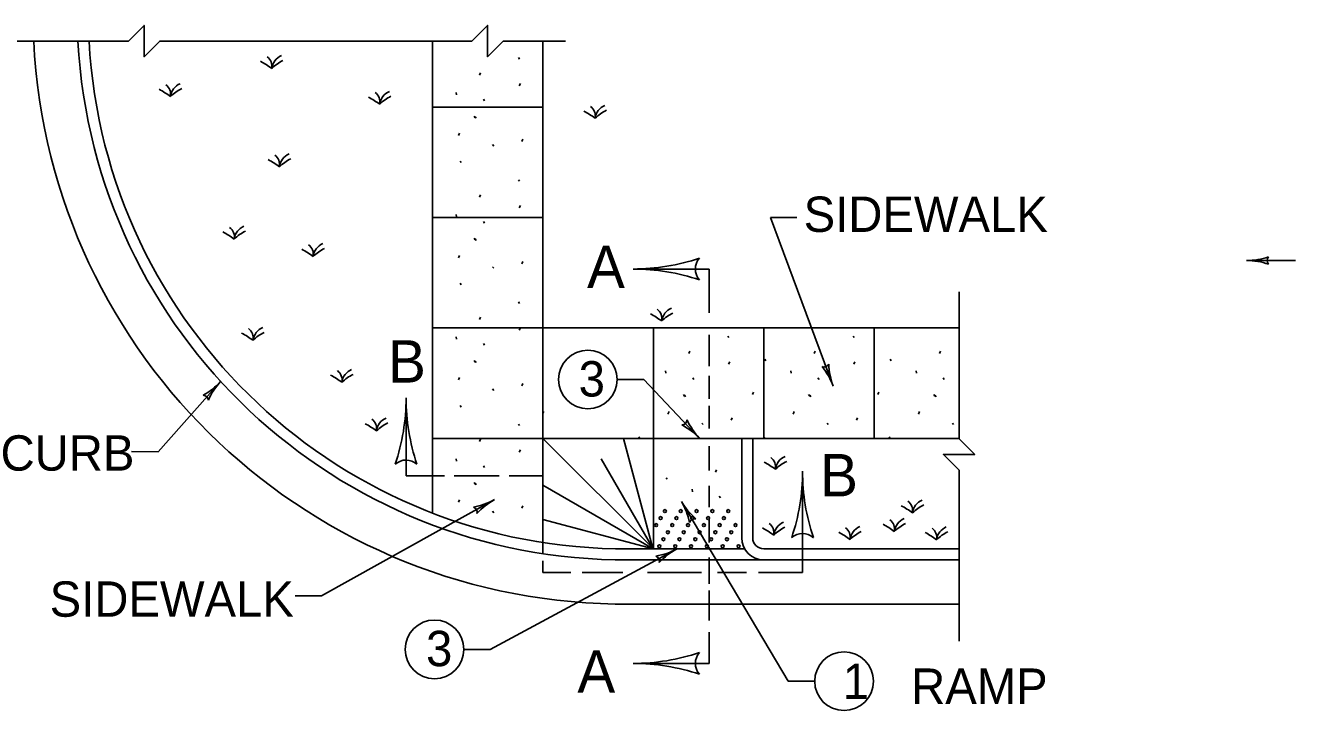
# Model space of a CAD drawing. Extents: x 1000 to 1107, y 1000 to 1121.
# Drawn here: x 1007.41 to 1014.6, y 1010.7 to 1014.57 of the extents above; entities that cross this region are included whole.
import ezdxf

# ---------------------------------------------------------------- set-up
doc = ezdxf.new("R2010")
doc.units = 0
doc.layers.add('Level 1', color=7, linetype='Continuous')
doc.layers.add('Level 2', color=7, linetype='Continuous')

msp = doc.modelspace()

# ---------------------------------------------------------------- linework, layer by layer
at = {"layer": 'Level 1'}
for p, q in [((1007.8638, 1014.4855), (1007.2054, 1014.4855)), ((1009.8087, 1014.4855), (1008.3071, 1014.4855)), ((1009.7183, 1014.4855), (1009.7183, 1011.815)), ((1010.471, 1014.4855), (1010.2196, 1014.4855)), ((1010.3433, 1014.4855), (1010.3433, 1012.0244)), ((1010.2046, 1014.3925), (1010.2105, 1014.3836)), ((1009.9845, 1014.2931), (1009.9904, 1014.3065)), ((1009.8524, 1014.1953), (1009.8539, 1014.182)), ((1010.2095, 1014.2325), (1010.2154, 1014.2458)), ((1010.0061, 1014.156), (1010.012, 1014.1471)), ((1009.7183, 1014.112), (1010.3433, 1014.112)), ((1009.9534, 1014.0608), (1009.9593, 1014.0519)), ((1009.9593, 1014.0574), (1009.9653, 1014.0485)), ((1009.8661, 1013.951), (1009.872, 1013.9644)), ((1010.0586, 1013.8997), (1010.0645, 1013.8909)), ((1010.2243, 1013.917), (1010.2302, 1013.9304)), ((1009.8753, 1013.8063), (1009.8812, 1013.7975)), ((1010.2046, 1013.7012), (1010.2105, 1013.6923)), ((1009.9845, 1013.6018), (1009.9904, 1013.6151)), ((1010.2095, 1013.5411), (1010.2154, 1013.5545)), ((1009.7183, 1013.487), (1010.3433, 1013.487)), ((1009.8524, 1013.504), (1009.8539, 1013.4906)), ((1011.6304, 1013.488), (1011.7804, 1013.488)), ((1011.6304, 1013.488), (1011.9859, 1012.533)), ((1010.0061, 1013.4647), (1010.012, 1013.4558)), ((1009.9534, 1013.3695), (1009.9593, 1013.3605)), ((1009.9593, 1013.366), (1009.9653, 1013.3572)), ((1009.8661, 1013.2597), (1009.872, 1013.273)), ((1010.0586, 1013.2084), (1010.0645, 1013.1995)), ((1010.2243, 1013.2257), (1010.2302, 1013.239)), ((1011.2841, 1013.1956), (1010.8541, 1013.1956)), ((1011.2841, 1012.9468), (1011.2841, 1013.1956)), ((1014.3254, 1013.2435), (1014.6033, 1013.2435)), ((1009.8753, 1013.115), (1009.8812, 1013.106)), ((1012.6987, 1013.0672), (1012.6987, 1012.3678)), ((1010.2046, 1013.0098), (1010.2105, 1013.001)), ((1009.9845, 1012.9105), (1009.9904, 1012.9238)), ((1009.7183, 1012.862), (1010.3433, 1012.862)), ((1010.2095, 1012.8497), (1010.2154, 1012.863)), ((1012.6987, 1012.862), (1010.3433, 1012.862)), ((1010.9683, 1012.862), (1010.9683, 1012.237)), ((1011.2841, 1012.6458), (1011.2841, 1012.8235)), ((1011.5933, 1012.862), (1011.5933, 1012.237)), ((1012.2183, 1012.862), (1012.2183, 1012.237)), ((1009.8524, 1012.8125), (1009.8539, 1012.7993)), ((1010.0061, 1012.7733), (1010.012, 1012.7645)), ((1011.3896, 1012.8165), (1011.3955, 1012.8077)), ((1012.0985, 1012.8165), (1012.1044, 1012.8077)), ((1009.9534, 1012.678), (1009.9593, 1012.6692)), ((1011.1695, 1012.7171), (1011.1754, 1012.7305)), ((1011.5998, 1012.6851), (1011.6058, 1012.6763)), ((1011.8784, 1012.7171), (1011.8843, 1012.7305)), ((1012.3088, 1012.6851), (1012.3147, 1012.6763)), ((1012.5874, 1012.7171), (1012.5933, 1012.7305)), ((1009.9593, 1012.6747), (1009.9653, 1012.6658)), ((1011.0373, 1012.6193), (1011.0388, 1012.606)), ((1011.3944, 1012.6565), (1011.4003, 1012.6698)), ((1011.7463, 1012.6193), (1011.7478, 1012.606)), ((1012.1034, 1012.6565), (1012.1093, 1012.6698)), ((1012.4553, 1012.6193), (1012.4568, 1012.606)), ((1009.8661, 1012.5684), (1009.872, 1012.5817)), ((1010.2243, 1012.5343), (1010.2302, 1012.5476)), ((1010.7639, 1012.5708), (1010.9139, 1012.5708)), ((1010.9139, 1012.5708), (1011.2301, 1012.237)), ((1011.191, 1012.58), (1011.1969, 1012.5711)), ((1011.2841, 1012.4615), (1011.2841, 1012.5913)), ((1011.9, 1012.58), (1011.9059, 1012.5711)), ((1012.6089, 1012.58), (1012.6148, 1012.5711)), ((1009.5688, 1012.0244), (1009.5688, 1012.4662)), ((1010.0586, 1012.517), (1010.0645, 1012.5081)), ((1011.1383, 1012.4848), (1011.1443, 1012.4759)), ((1011.1443, 1012.4815), (1011.1503, 1012.4725)), ((1011.5291, 1012.4848), (1011.535, 1012.4981)), ((1011.8473, 1012.4848), (1011.8533, 1012.4759)), ((1011.8533, 1012.4815), (1011.8592, 1012.4725)), ((1012.2381, 1012.4848), (1012.244, 1012.4981)), ((1012.5563, 1012.4848), (1012.5623, 1012.4759)), ((1012.5623, 1012.4815), (1012.5682, 1012.4725)), ((1009.8753, 1012.4236), (1009.8812, 1012.4147)), ((1010.3433, 1012.3777), (1010.348, 1012.3884)), ((1011.051, 1012.375), (1011.057, 1012.3884)), ((1011.2841, 1012.2927), (1011.2841, 1012.4205)), ((1011.76, 1012.375), (1011.7659, 1012.3884)), ((1012.4689, 1012.375), (1012.4749, 1012.3884)), ((1010.2046, 1012.3185), (1010.2105, 1012.3096)), ((1011.2436, 1012.3237), (1011.2495, 1012.3149)), ((1011.4093, 1012.341), (1011.4152, 1012.3544)), ((1011.9525, 1012.3237), (1011.9584, 1012.3149)), ((1012.1182, 1012.341), (1012.1241, 1012.3544)), ((1012.6615, 1012.3237), (1012.6674, 1012.3149)), ((1010.8853, 1012.2463), (1010.8912, 1012.2375)), ((1011.5943, 1012.2463), (1011.6002, 1012.2375)), ((1012.3032, 1012.2463), (1012.3091, 1012.2375)), ((1009.7183, 1012.237), (1010.3433, 1012.237)), ((1009.9845, 1012.219), (1009.9904, 1012.2324)), ((1012.6987, 1012.237), (1010.3433, 1012.237)), ((1010.9683, 1011.612), (1010.3433, 1012.237)), ((1010.9657, 1011.6134), (1010.7986, 1012.237)), ((1010.9683, 1012.237), (1010.9683, 1011.612)), ((1011.2841, 1012.0557), (1011.2841, 1012.1931)), ((1011.4683, 1012.237), (1011.4683, 1011.6745)), ((1011.5308, 1012.237), (1011.5308, 1011.6745)), ((1009.8524, 1012.1212), (1009.8539, 1012.1079)), ((1010.2095, 1012.1584), (1010.2154, 1012.1717)), ((1010.9668, 1011.6125), (1010.673, 1012.1216)), ((1010.0061, 1012.082), (1010.012, 1012.073)), ((1011.32, 1012.0467), (1011.3259, 1012.06)), ((1011.8127, 1011.4775), (1011.8127, 1012.0505)), ((1009.5688, 1012.0244), (1009.7858, 1012.0244)), ((1009.8406, 1012.0244), (1010.0949, 1012.0244)), ((1009.9534, 1011.9867), (1009.9593, 1011.9778)), ((1009.9593, 1011.9834), (1009.9653, 1011.9745)), ((1010.1513, 1012.0244), (1010.3433, 1012.0244)), ((1010.3433, 1012.0244), (1010.3433, 1011.5849)), ((1010.9681, 1011.6117), (1010.3433, 1011.9725)), ((1011.0414, 1012.0147), (1011.0473, 1012.0059)), ((1011.2841, 1011.8471), (1011.2841, 1011.968)), ((1009.0903, 1011.3467), (1010.0693, 1011.8907)), ((1009.8661, 1011.877), (1009.872, 1011.8903)), ((1011.1879, 1011.9489), (1011.1894, 1011.9355)), ((1011.3416, 1011.9096), (1011.3475, 1011.9007)), ((1012.6987, 1011.9245), (1012.6987, 1011.0905)), ((1010.0586, 1011.8256), (1010.0645, 1011.8168)), ((1010.2243, 1011.843), (1010.2302, 1011.8563)), ((1011.7316, 1010.8628), (1011.1272, 1011.8795)), ((1010.968, 1011.6113), (1010.3433, 1011.7787)), ((1011.2841, 1011.648), (1011.2841, 1011.795)), ((1011.2841, 1011.648), (1011.2841, 1011.795)), ((1010.0454, 1011.0433), (1011.1022, 1011.612)), ((1011.485, 1011.612), (1010.8293, 1011.612)), ((1012.6987, 1011.612), (1011.5933, 1011.612)), ((1010.3433, 1011.4775), (1010.3433, 1011.5442)), ((1012.6987, 1011.5495), (1010.8293, 1011.5495)), ((1011.2841, 1011.4135), (1011.2841, 1011.5627)), ((1010.3433, 1011.4775), (1010.5003, 1011.4775)), ((1010.5656, 1011.4775), (1010.7953, 1011.4775)), ((1010.9342, 1011.4775), (1011.2404, 1011.4775)), ((1011.3311, 1011.4775), (1011.4956, 1011.4775)), ((1011.5636, 1011.4775), (1011.8127, 1011.4775)), ((1008.9403, 1011.3467), (1009.0903, 1011.3467)), ((1011.2841, 1011.2072), (1011.2841, 1011.3755)), ((1012.6987, 1011.2995), (1010.8267, 1011.2995)), ((1011.2841, 1010.9639), (1011.2841, 1011.1409)), ((1009.8954, 1011.0433), (1010.0454, 1011.0433)), ((1011.2841, 1010.9639), (1010.8541, 1010.9639)), ((1011.7316, 1010.8628), (1011.8816, 1010.8628))]:
    msp.add_line(p, q, dxfattribs=at)
for points in [[(1007.8638, 1014.4855), (1007.9968, 1014.4855), (1008.0855, 1014.5742), (1008.0855, 1014.3968), (1008.1742, 1014.4855), (1008.3071, 1014.4855)], [(1009.8087, 1014.4855), (1009.9417, 1014.4855), (1010.0303, 1014.5742), (1010.0303, 1014.3968), (1010.119, 1014.4855), (1010.2519, 1014.4855)], [(1012.6987, 1011.9245), (1012.6987, 1012.0575), (1012.61, 1012.1462), (1012.7873, 1012.1462), (1012.6987, 1012.2348), (1012.6987, 1012.3678)]]:
    msp.add_lwpolyline(points, dxfattribs=at)
for centre, radius in [((1010.5979, 1012.5708), 0.166), ((1011.0337, 1011.8257), 0.00845), ((1011.1232, 1011.8257), 0.00845), ((1011.2128, 1011.8257), 0.00845), ((1011.3024, 1011.8257), 0.00845), ((1011.392, 1011.8257), 0.00845), ((1010.9842, 1011.7462), 0.00845), ((1011.0095, 1011.7859), 0.00845), ((1011.0749, 1011.7462), 0.00845), ((1011.099, 1011.7859), 0.00845), ((1011.1644, 1011.7462), 0.00845), ((1011.1886, 1011.7859), 0.00845), ((1011.2541, 1011.7462), 0.00845), ((1011.2781, 1011.7859), 0.00845), ((1011.3436, 1011.7462), 0.00845), ((1011.3678, 1011.7859), 0.00845), ((1011.4332, 1011.7462), 0.00845), ((1011.0253, 1011.6666), 0.00845), ((1011.0507, 1011.7064), 0.00845), ((1011.1161, 1011.6666), 0.00845), ((1011.1402, 1011.7064), 0.00845), ((1011.2056, 1011.6666), 0.00845), ((1011.2298, 1011.7064), 0.00845), ((1011.2953, 1011.6666), 0.00845), ((1011.3193, 1011.7064), 0.00845), ((1011.3848, 1011.6666), 0.00845), ((1011.409, 1011.7064), 0.00845), ((1011.0024, 1011.6268), 0.00845), ((1011.092, 1011.6268), 0.00845), ((1011.1815, 1011.6268), 0.00845), ((1011.2711, 1011.6268), 0.00845), ((1011.3606, 1011.6268), 0.00845), ((1011.4503, 1011.6268), 0.00845), ((1009.7294, 1011.0433), 0.166), ((1012.0476, 1010.8628), 0.166)]:
    msp.add_circle(centre, radius, dxfattribs=at)
for centre, radius, start, end in [((1010.8106, 1014.6531), 3.3536, 182.86458, 270.43548), ((1010.8106, 1014.6531), 3.1036, 183.09555, 270.34516), ((1010.8106, 1014.6531), 3.0411, 183.15923, 270.35226), ((1008.9, 1014.3178), 0.0928, 113.1649, 172.02683), ((1008.4841, 1013.8899), 0.5471, 53.67487, 61.60536), ((1008.744, 1014.3438), 0.0655, 348.46333, 53.88758), ((1008.9925, 1014.1355), 0.2685, 116.66465, 133.36453), ((1007.9109, 1013.7312), 0.5471, 53.67487, 61.60536), ((1008.1708, 1014.1851), 0.0655, 348.46333, 53.88758), ((1008.3269, 1014.1591), 0.0928, 113.1649, 172.02683), ((1008.4194, 1013.9767), 0.2685, 116.66465, 133.36453), ((1009.3552, 1014.1413), 0.0655, 348.46333, 53.88758), ((1009.5113, 1014.1153), 0.0928, 113.1649, 172.02683), ((1009.0953, 1013.6874), 0.5471, 53.67487, 61.60536), ((1009.6038, 1013.933), 0.2685, 116.66465, 133.36453), ((1010.5745, 1014.0621), 0.0655, 348.46333, 53.88758), ((1010.7305, 1014.0362), 0.0928, 113.1649, 172.02683), ((1010.3146, 1013.6082), 0.5471, 53.67487, 61.60536), ((1010.823, 1013.8538), 0.2685, 116.66465, 133.36453), ((1008.7875, 1013.7875), 0.0655, 348.46333, 53.88758), ((1008.9435, 1013.7615), 0.0928, 113.1649, 172.02683), ((1008.5276, 1013.3336), 0.5471, 53.67487, 61.60536), ((1009.036, 1013.5792), 0.2685, 116.66465, 133.36453), ((1008.2717, 1012.9246), 0.5471, 53.67487, 61.60536), ((1008.5316, 1013.3785), 0.0655, 348.46333, 53.88758), ((1008.6877, 1013.3525), 0.0928, 113.1649, 172.02683), ((1008.7802, 1013.1702), 0.2685, 116.66465, 133.36453), ((1008.9783, 1013.2801), 0.0655, 348.46333, 53.88758), ((1009.1344, 1013.2541), 0.0928, 113.1649, 172.02683), ((1008.7184, 1012.8262), 0.5471, 53.67487, 61.60536), ((1009.2269, 1013.0717), 0.2685, 116.66465, 133.36453), ((1010.8541, 1014.3675), 1.1719, 270.00611, 288.65284), ((1011.2997, 1013.1957), 0.0938, 139.10871, 221.2254), ((1014.3254, 1013.6345), 0.3909, 270, 288.66878), ((1014.4741, 1013.2435), 0.0313, 138.7746, 220.89129), ((1010.8541, 1012.0237), 1.1719, 90, 90.01223), ((1010.8541, 1012.0237), 1.1719, 71.33122, 90), ((1014.3254, 1013.6345), 0.3909, 269.98778, 270), ((1014.3254, 1012.8526), 0.3909, 71.34716, 89.99389), ((1010.9512, 1012.9148), 0.0655, 348.46333, 53.88758), ((1011.1073, 1012.8888), 0.0928, 113.1649, 172.02683), ((1010.6913, 1012.4609), 0.5471, 53.67487, 61.60536), ((1011.1998, 1012.7065), 0.2685, 116.66465, 133.36453), ((1008.3779, 1012.3514), 0.5471, 53.67487, 61.60536), ((1008.6378, 1012.8053), 0.0655, 348.46333, 53.88758), ((1008.7939, 1012.7793), 0.0928, 113.1649, 172.02683), ((1008.8864, 1012.597), 0.2685, 116.66465, 133.36453), ((1009.1411, 1012.5677), 0.0655, 348.46333, 53.88758), ((1009.2972, 1012.5418), 0.0928, 113.1649, 172.02683), ((1011.9341, 1012.6724), 0.0313, 249.19408, 331.31078), ((1011.6195, 1012.3966), 0.3909, 20.41948, 39.08827), ((1012.3523, 1012.6694), 0.3909, 181.76664, 200.41337), ((1008.2294, 1012.8224), 0.3909, 299.17438, 317.82111), ((1008.8088, 1012.2975), 0.3909, 137.82722, 156.496), ((1008.8088, 1012.2975), 0.3909, 137.81499, 137.82722), ((1008.8812, 1012.1138), 0.5471, 53.67487, 61.60536), ((1009.3897, 1012.3594), 0.2685, 116.66465, 133.36453), ((1011.6195, 1012.3966), 0.3909, 20.40726, 20.41948), ((1008.4193, 1012.4498), 0.0313, 6.60181, 88.71851), ((1008.3969, 1012.4662), 1.1719, 341.34716, 359.99389), ((1010.7406, 1012.4662), 1.1719, 179.98778, 180), ((1010.7406, 1012.4662), 1.1719, 180, 198.66878), ((1009.0767, 1011.8391), 0.5471, 53.67487, 61.60536), ((1009.3366, 1012.293), 0.0655, 348.46333, 53.88758), ((1009.4927, 1012.267), 0.0928, 113.1649, 172.02683), ((1009.5852, 1012.0847), 0.2685, 116.66465, 133.36453), ((1011.1279, 1012.345), 0.0313, 272.22485, 354.34155), ((1011.5139, 1012.5059), 0.3909, 204.79741, 223.44414), ((1010.9463, 1011.9682), 0.3909, 43.45026, 62.11904), ((1010.9463, 1011.9682), 0.3909, 43.43803, 43.45026), ((1009.5686, 1012.0206), 0.0938, 48.7746, 130.89129), ((1011.3349, 1011.6217), 0.5471, 53.67487, 61.60536), ((1011.5948, 1012.0756), 0.0655, 348.46333, 53.88758), ((1011.7509, 1012.0497), 0.0928, 113.1649, 172.02683), ((1011.8434, 1011.8673), 0.2685, 116.66465, 133.36453), ((1010.6408, 1012.0505), 1.1719, 341.34716, 359.99389), ((1012.9845, 1012.0505), 1.1719, 179.98778, 180), ((1012.9845, 1012.0505), 1.1719, 180, 198.66878), ((1009.8795, 1012.2324), 0.3909, 280.40466, 299.05139), ((1010.2592, 1011.549), 0.3909, 119.0575, 137.72629), ((1010.2592, 1011.549), 0.3909, 119.04528, 119.0575), ((1012.5266, 1011.803), 0.0928, 113.1649, 172.02683), ((1009.9394, 1011.8185), 0.0313, 347.8321, 69.94879), ((1011.4632, 1012.0792), 0.3909, 210.71961, 210.73183), ((1011.4632, 1012.0792), 0.3909, 210.73183, 229.40061), ((1010.7911, 1011.6797), 0.3909, 12.07899, 30.72572), ((1012.1107, 1011.3751), 0.5471, 53.67487, 61.60536), ((1012.3705, 1011.829), 0.0655, 348.46333, 53.88758), ((1012.6191, 1011.6207), 0.2685, 116.66465, 133.36453), ((1011.2031, 1011.7517), 0.0313, 79.50643, 161.62312), ((1011.5852, 1011.7031), 0.0655, 348.46333, 53.88758), ((1011.7413, 1011.6772), 0.0928, 113.1649, 172.02683), ((1012.0081, 1011.2702), 0.5471, 53.67487, 61.60536), ((1012.268, 1011.7241), 0.0655, 348.46333, 53.88758), ((1012.424, 1011.6981), 0.0928, 113.1649, 172.02683), ((1012.5165, 1011.5157), 0.2685, 116.66465, 133.36453), ((1011.5933, 1011.6745), 0.125, 180, 270), ((1011.5933, 1011.6745), 0.0625, 180, 270), ((1011.3253, 1011.2492), 0.5471, 53.67487, 61.60536), ((1011.8338, 1011.4948), 0.2685, 116.66465, 133.36453), ((1011.8125, 1011.6048), 0.0938, 48.7746, 130.89129), ((1011.7572, 1011.2246), 0.5471, 53.67487, 61.60536), ((1012.017, 1011.6785), 0.0655, 348.46333, 53.88758), ((1012.1731, 1011.6525), 0.0928, 113.1649, 172.02683), ((1012.2656, 1011.4702), 0.2685, 116.66465, 133.36453), ((1012.2469, 1011.2232), 0.5471, 53.67487, 61.60536), ((1012.5068, 1011.6771), 0.0655, 348.46333, 53.88758), ((1012.6629, 1011.6511), 0.0928, 113.1649, 172.02683), ((1012.7554, 1011.4687), 0.2685, 116.66465, 133.36453), ((1010.9169, 1011.9563), 0.3909, 279.6366, 298.28333), ((1011.2874, 1011.2678), 0.3909, 118.28944, 136.95822), ((1011.2874, 1011.2678), 0.3909, 118.27721, 118.28944), ((1010.9712, 1011.5416), 0.0313, 347.06404, 69.18073), ((1010.8541, 1012.1357), 1.1719, 270.00611, 288.65284), ((1011.2997, 1010.964), 0.0938, 139.10871, 221.2254), ((1010.8541, 1009.792), 1.1719, 90, 90.01223), ((1010.8541, 1009.792), 1.1719, 71.33122, 90)]:
    msp.add_arc(centre, radius, start, end, dxfattribs=at)
at = {"layer": 'Level 2'}
msp.add_lwpolyline([(1008.0147, 1012.1622), (1008.1647, 1012.1617), (1008.5191, 1012.56)], dxfattribs=at)

# ---------------------------------------------------------------- texts
at = {"layer": 'Level 1'}
for s, height, p in [('SIDEWALK', 0.2, (1011.8188, 1013.4056)), ('A', 0.24, (1010.593, 1013.0881)), ('B', 0.24, (1009.4668, 1012.5528)), ('3', 0.2, (1010.5456, 1012.4742)), ('CURB', 0.2, (1007.2734, 1012.0546)), ('B', 0.24, (1011.9123, 1011.909)), ('SIDEWALK', 0.2, (1007.5514, 1011.228)), ('3', 0.2, (1009.6817, 1010.9482)), ('A', 0.24, (1010.5383, 1010.7983)), ('1', 0.2, (1012.0397, 1010.7628)), ('RAMP', 0.2, (1012.4272, 1010.735))]:
    msp.add_text(s, height=height, dxfattribs=at).set_placement(p)

doc.saveas('drawing.dxf')
